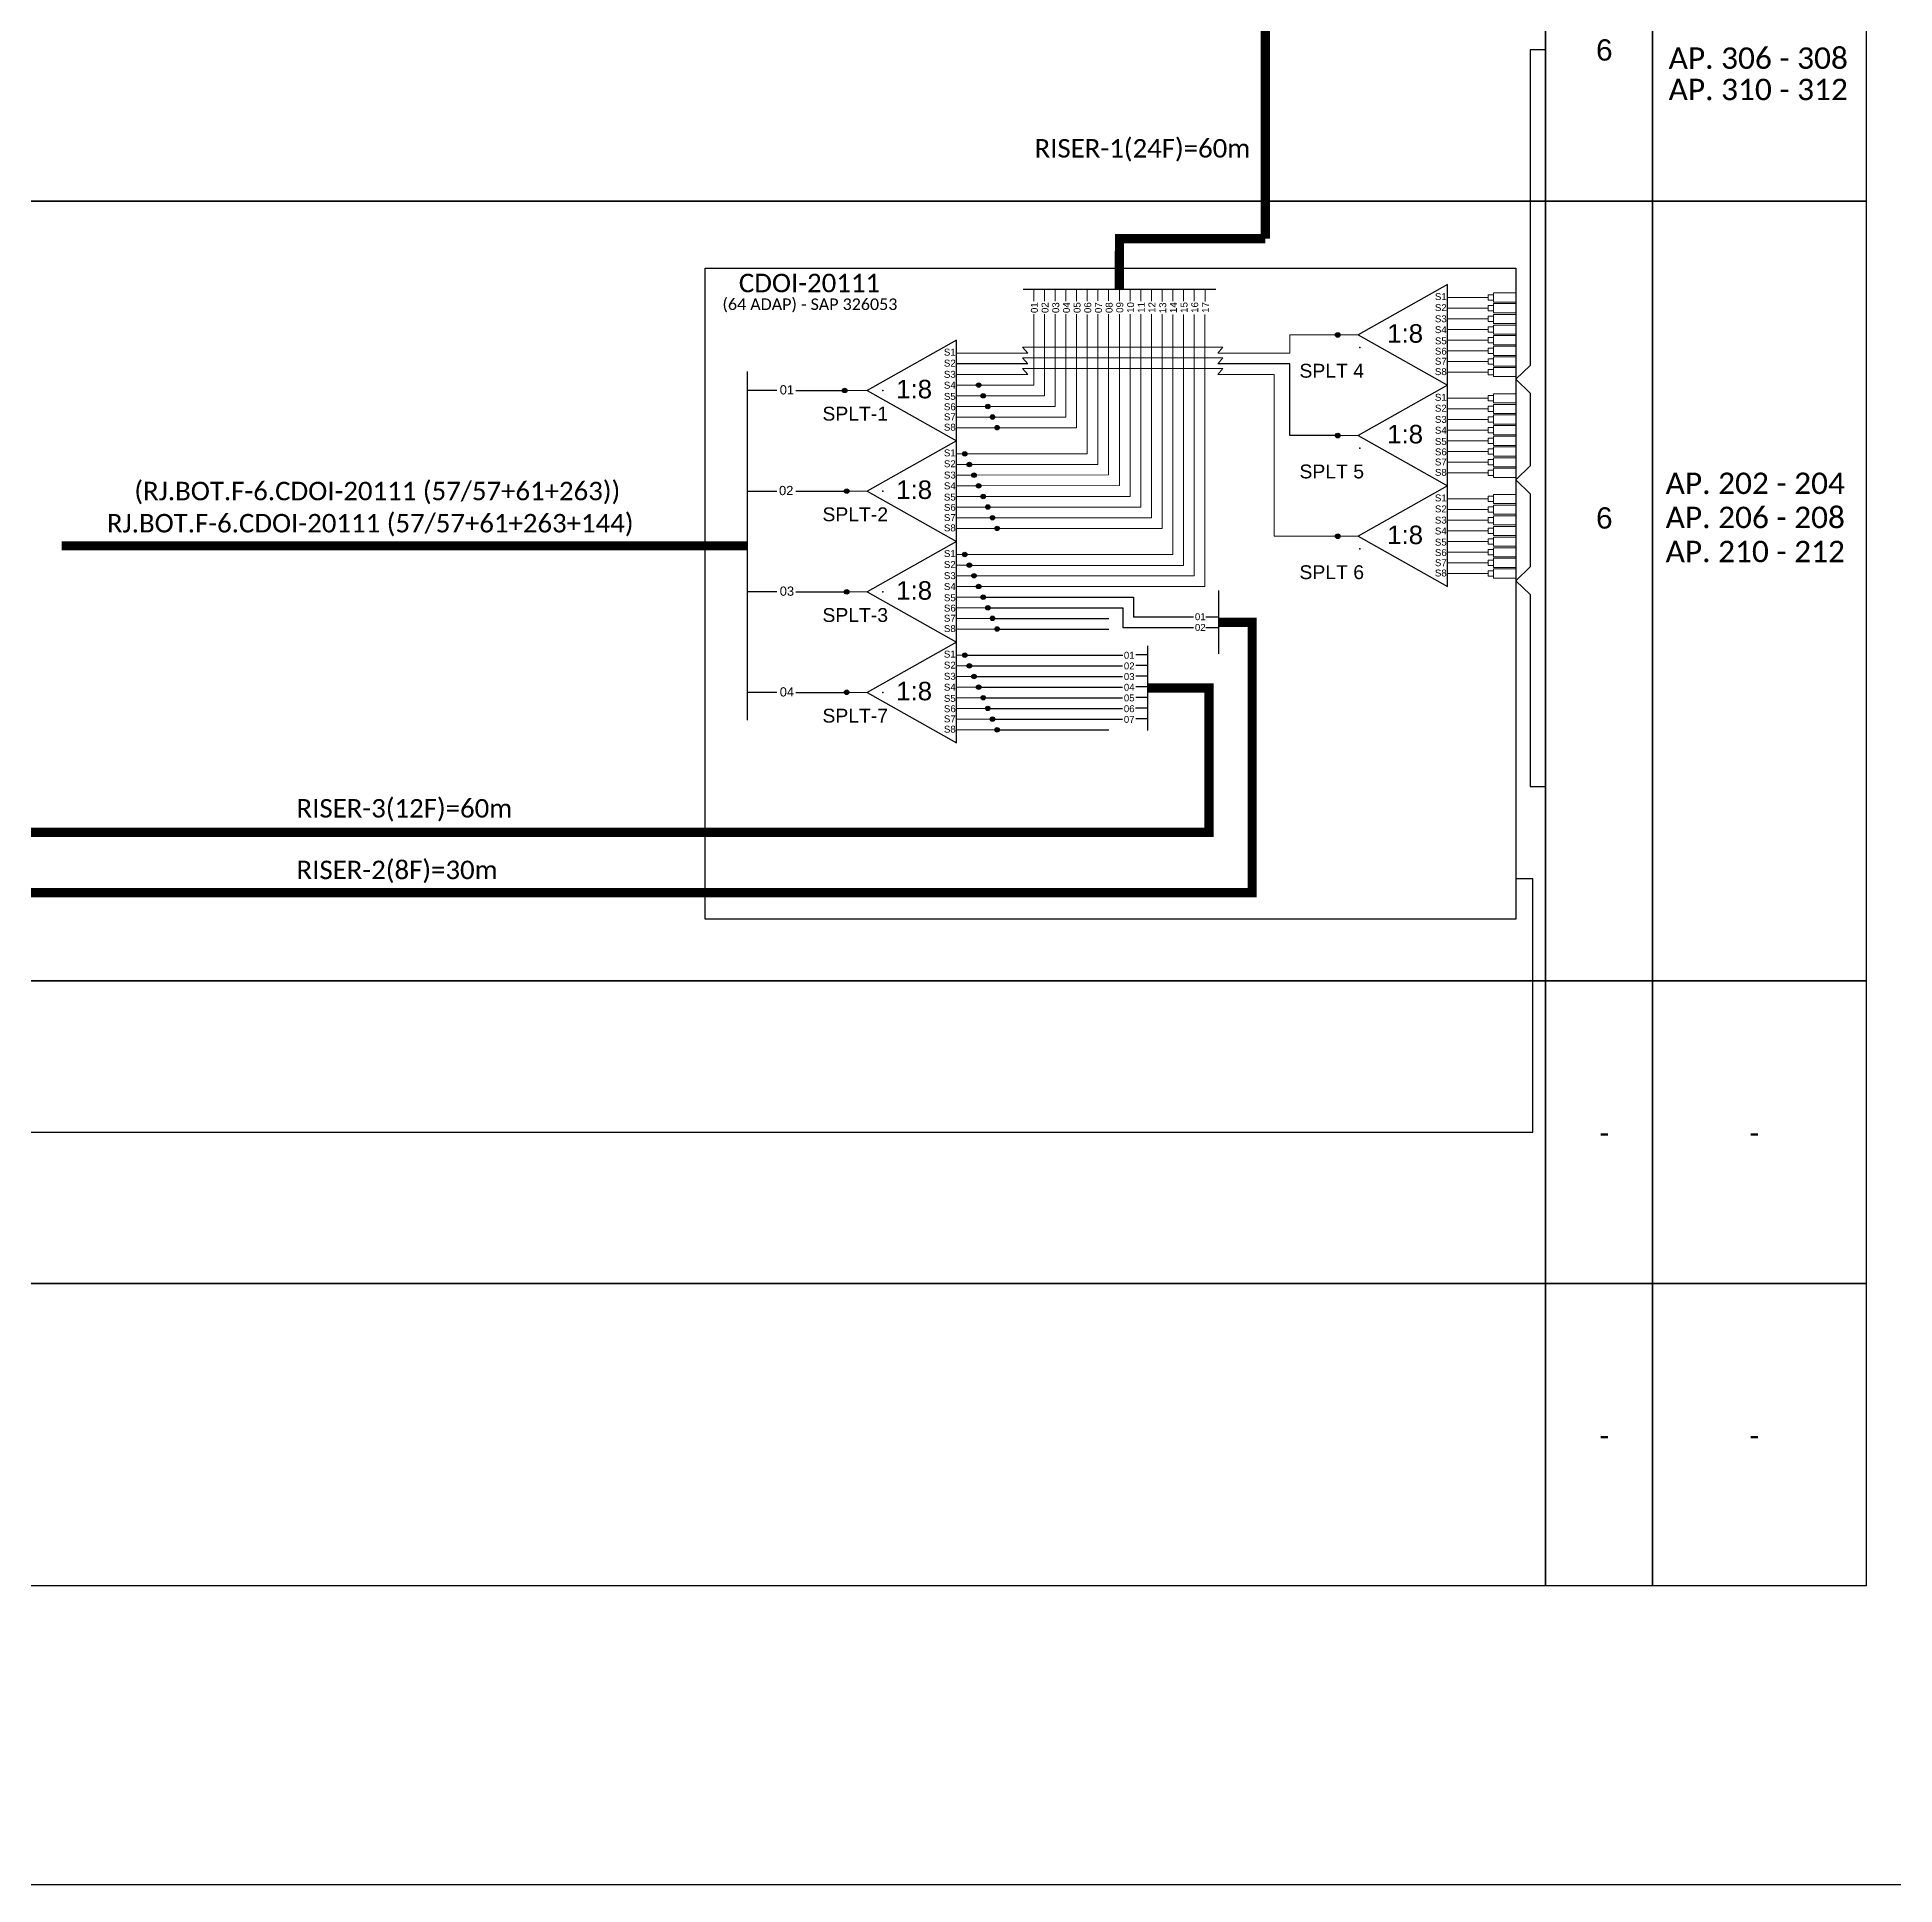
# Model space of a CAD drawing. Header units: inches. Extents: x -276 to 2427, y -126 to 468.
# Drawn here: x 1238 to 1418.9, y -126 to 54 of the extents above; entities that cross this region are included whole.
import ezdxf
from ezdxf.enums import TextEntityAlignment as Align

# ---------------------------------------------------------------- set-up
doc = ezdxf.new("R2010")
doc.units = ezdxf.units.IN
doc.header["$MEASUREMENT"] = 0
doc.styles.add('ARIAL', font='arial.ttf')
doc.styles.add('WMF-Calibri0', font='calibri.ttf')
doc.linetypes.add('RESERVA', pattern='A,0.5,-0.15,["RESERVA",Standard,S=0.18,R=0,X=0,Y=-0.1],-1.3', length=1.95)

msp = doc.modelspace()

# ---------------------------------------------------------------- hatches: boundary and pattern name
h = msp.add_hatch(color=0)
h.dxf.hatch_style = 1
edge = h.paths.add_edge_path()
edge.add_arc((1364.66, 24.99), 0.231, 0, 360)
h = msp.add_hatch(color=0)
h.dxf.hatch_style = 1
edge = h.paths.add_edge_path()
edge.add_arc((1329.68, 20.1), 0.218, 0, 360)
h = msp.add_hatch(color=0)
h.dxf.hatch_style = 1
edge = h.paths.add_edge_path()
edge.add_arc((1316.63, 19.58), 0.218, 0, 360)
h = msp.add_hatch(color=0)
h.dxf.hatch_style = 1
edge = h.paths.add_edge_path()
edge.add_arc((1330.13, 19.06), 0.218, 0, 360)
h = msp.add_hatch(color=0)
h.dxf.hatch_style = 1
edge = h.paths.add_edge_path()
edge.add_arc((1330.58, 18.02), 0.218, 0, 360)
h = msp.add_hatch(color=0)
h.dxf.hatch_style = 1
edge = h.paths.add_edge_path()
edge.add_arc((1331.03, 16.99), 0.218, 0, 360)
h = msp.add_hatch(color=0)
h.dxf.hatch_style = 1
edge = h.paths.add_edge_path()
edge.add_arc((1331.48, 15.95), 0.218, 0, 360)
h = msp.add_hatch(color=0)
h.dxf.hatch_style = 1
edge = h.paths.add_edge_path()
edge.add_arc((1364.66, 15.18), 0.231, 0, 360)
h = msp.add_hatch(color=0)
h.dxf.hatch_style = 1
edge = h.paths.add_edge_path()
edge.add_arc((1328.33, 13.41), 0.218, 0, 360)
h = msp.add_hatch(color=0)
h.dxf.hatch_style = 1
edge = h.paths.add_edge_path()
edge.add_arc((1328.78, 12.37), 0.218, 0, 360)
h = msp.add_hatch(color=0)
h.dxf.hatch_style = 1
edge = h.paths.add_edge_path()
edge.add_arc((1329.23, 11.33), 0.218, 0, 360)
h = msp.add_hatch(color=0)
h.dxf.hatch_style = 1
edge = h.paths.add_edge_path()
edge.add_arc((1316.83, 9.77), 0.218, 0, 360)
h = msp.add_hatch(color=0)
h.dxf.hatch_style = 1
edge = h.paths.add_edge_path()
edge.add_arc((1329.68, 10.29), 0.218, 0, 360)
h = msp.add_hatch(color=0)
h.dxf.hatch_style = 1
edge = h.paths.add_edge_path()
edge.add_arc((1330.13, 9.25), 0.218, 0, 360)
h = msp.add_hatch(color=0)
h.dxf.hatch_style = 1
edge = h.paths.add_edge_path()
edge.add_arc((1330.58, 8.22), 0.218, 0, 360)
h = msp.add_hatch(color=0)
h.dxf.hatch_style = 1
edge = h.paths.add_edge_path()
edge.add_arc((1331.03, 7.18), 0.218, 0, 360)
h = msp.add_hatch(color=0)
h.dxf.hatch_style = 1
edge = h.paths.add_edge_path()
edge.add_arc((1331.48, 6.14), 0.218, 0, 360)
h = msp.add_hatch(color=0)
h.dxf.hatch_style = 1
edge = h.paths.add_edge_path()
edge.add_arc((1364.66, 5.38), 0.231, 0, 360)
h = msp.add_hatch(color=0)
h.dxf.hatch_style = 1
edge = h.paths.add_edge_path()
edge.add_arc((1328.33, 3.6), 0.218, 0, 360)
h = msp.add_hatch(color=0)
h.dxf.hatch_style = 1
edge = h.paths.add_edge_path()
edge.add_arc((1328.78, 2.56), 0.218, 0, 360)
h = msp.add_hatch(color=0)
h.dxf.hatch_style = 1
edge = h.paths.add_edge_path()
edge.add_arc((1316.83, -0.03), 0.218, 0, 360)
h = msp.add_hatch(color=0)
h.dxf.hatch_style = 1
edge = h.paths.add_edge_path()
edge.add_arc((1329.23, 1.53), 0.218, 0, 360)
h = msp.add_hatch(color=0)
h.dxf.hatch_style = 1
edge = h.paths.add_edge_path()
edge.add_arc((1329.68, 0.49), 0.218, 0, 360)
h = msp.add_hatch(color=3)
h.dxf.hatch_style = 1
edge = h.paths.add_edge_path()
edge.add_arc((1330.13, -0.55), 0.218, 0, 360)
h = msp.add_hatch(color=3)
h.dxf.hatch_style = 1
edge = h.paths.add_edge_path()
edge.add_arc((1330.58, -1.59), 0.218, 0, 360)
h = msp.add_hatch(color=0)
h.dxf.hatch_style = 1
edge = h.paths.add_edge_path()
edge.add_arc((1331.03, -2.62), 0.218, 0, 360)
h = msp.add_hatch(color=0)
h.dxf.hatch_style = 1
edge = h.paths.add_edge_path()
edge.add_arc((1331.48, -3.66), 0.218, 0, 360)
h = msp.add_hatch(color=3)
h.dxf.hatch_style = 1
edge = h.paths.add_edge_path()
edge.add_arc((1328.33, -6.2), 0.218, 0, 360)
h = msp.add_hatch(color=3)
h.dxf.hatch_style = 1
edge = h.paths.add_edge_path()
edge.add_arc((1328.78, -7.24), 0.218, 0, 360)
h = msp.add_hatch(color=3)
h.dxf.hatch_style = 1
edge = h.paths.add_edge_path()
edge.add_arc((1329.23, -8.28), 0.218, 0, 360)
h = msp.add_hatch(color=3)
h.dxf.hatch_style = 1
edge = h.paths.add_edge_path()
edge.add_arc((1316.83, -9.83), 0.218, 0, 360)
h = msp.add_hatch(color=3)
h.dxf.hatch_style = 1
edge = h.paths.add_edge_path()
edge.add_arc((1329.68, -9.32), 0.218, 0, 360)
h = msp.add_hatch(color=3)
h.dxf.hatch_style = 1
edge = h.paths.add_edge_path()
edge.add_arc((1330.13, -10.35), 0.218, 0, 360)
h = msp.add_hatch(color=3)
h.dxf.hatch_style = 1
edge = h.paths.add_edge_path()
edge.add_arc((1330.58, -11.39), 0.218, 0, 360)
h = msp.add_hatch(color=3)
h.dxf.hatch_style = 1
edge = h.paths.add_edge_path()
edge.add_arc((1331.03, -12.43), 0.218, 0, 360)
h = msp.add_hatch(color=3)
h.dxf.hatch_style = 1
edge = h.paths.add_edge_path()
edge.add_arc((1331.48, -13.47), 0.218, 0, 360)

# ---------------------------------------------------------------- linework, layer by layer
at = {"color": 7}
msp.add_lwpolyline([(675.4, 468.03), (1516.4, 468.03), (1516.4, -125.97), (675.4, -125.97)], close=True, dxfattribs=at)
at = {"color": 0, "const_width": 0.9}
for points in [[(1357.61, 34.35), (1357.61, 351.24), (1346.34, 351.24)], [(1343.39, 29.43), (1343.4, 34.35), (1357.61, 34.35)]]:
    msp.add_lwpolyline(points, dxfattribs=at)
for points in [[(1131.21, 67.48), (1384.89, 67.48), (1384.89, 38.01), (1131.21, 38.01)], [(1384.89, 67.48), (1395.3, 67.48), (1395.3, 38.01), (1384.89, 38.01)], [(1395.3, 67.48), (1416.13, 67.48), (1416.13, 38.01), (1395.3, 38.01)], [(1131.21, 38.01), (1384.89, 38.01), (1384.89, -37.92), (1131.21, -37.92)], [(1384.89, 38.01), (1395.3, 38.01), (1395.3, -37.92), (1384.89, -37.92)], [(1395.3, 38.01), (1416.13, 38.01), (1416.13, -37.92), (1395.3, -37.92)], [(1131.21, -37.92), (1384.89, -37.92), (1384.89, -67.39), (1131.21, -67.39)], [(1384.89, -37.92), (1395.3, -37.92), (1395.3, -67.39), (1384.89, -67.39)], [(1395.3, -37.92), (1416.13, -37.92), (1416.13, -67.39), (1395.3, -67.39)], [(1131.21, -67.39), (1384.89, -67.39), (1384.89, -96.86), (1131.21, -96.86)], [(1384.89, -67.39), (1395.3, -67.39), (1395.3, -96.86), (1384.89, -96.86)], [(1395.3, -67.39), (1416.13, -67.39), (1416.13, -96.86), (1395.3, -96.86)]]:
    msp.add_lwpolyline(points, close=True)
at = {"color": 3}
for points in [[(1384.89, 52.74), (1383.4, 52.74), (1383.39, 22.02), (1381.99, 20.67), (1383.39, 19.31), (1383.4, 12.22), (1381.99, 10.86), (1383.4, 9.5), (1383.4, 2.41), (1381.99, 1.05), (1383.4, -0.3), (1383.4, -5.23), (1383.4, -5.23), (1383.4, -5.23), (1383.4, -18.98), (1384.89, -18.98)], [(1307.18, 19.59), (1310.03, 19.59)], [(1311.89, 19.58), (1316.63, 19.58)], [(1165.09, -52.65), (1383.65, -52.65), (1383.65, -28), (1381.99, -28)]]:
    msp.add_lwpolyline(points, dxfattribs=at)
at = {"color": 5}
msp.add_lwpolyline([(1303.04, 31.49), (1381.99, 31.49), (1381.99, -31.91), (1303.04, -31.91)], close=True, dxfattribs=at)
at = {"color": 0}
for points in [[(1334.02, 29.43), (1352.78, 29.43)], [(1375.36, 29.89), (1366.66, 24.99), (1375.36, 20.09), (1375.36, 29.89)], [(1327.54, 24.48), (1318.84, 19.58), (1327.54, 14.68), (1327.54, 24.48)], [(1334.46, 22.17), (1327.54, 22.17)], [(1364.66, 15.18), (1359.99, 15.18), (1359.99, 22.17), (1352.98, 22.17)], [(1375.36, 20.09), (1366.66, 15.18), (1375.36, 10.28), (1375.36, 20.09)], [(1327.54, 14.68), (1318.84, 9.77), (1327.54, 4.87), (1327.54, 14.68)], [(1375.36, 10.28), (1366.66, 5.38), (1375.36, 0.47), (1375.36, 10.28)], [(1307.18, -0.02), (1310.03, -0.02)], [(1311.89, -0.03), (1316.63, -0.03)]]:
    msp.add_lwpolyline(points, dxfattribs=at)
at = {"color": 0, "lineweight": 0}
for points in [[(1335.06, 29.43), (1335.06, 28.28)], [(1336.1, 29.43), (1336.1, 28.28)], [(1337.14, 29.43), (1337.14, 28.27)], [(1338.18, 29.43), (1338.18, 28.28)], [(1339.22, 29.43), (1339.22, 28.28)], [(1340.26, 29.45), (1340.26, 28.26)], [(1341.3, 29.45), (1341.3, 28.3)], [(1342.34, 29.45), (1342.34, 28.29)], [(1343.39, 29.43), (1343.39, 28.28)], [(1344.43, 29.43), (1344.43, 28.27)], [(1345.47, 29.43), (1345.47, 28.28)], [(1346.51, 29.43), (1346.51, 28.28)], [(1347.56, 29.43), (1347.56, 28.25)], [(1348.6, 29.43), (1348.6, 28.28)], [(1348.6, 29.43), (1348.6, 28.27)], [(1349.64, 29.43), (1349.64, 28.28)], [(1350.68, 29.43), (1350.68, 28.28)], [(1351.73, 29.43), (1351.73, 28.25)], [(1379.82, 29.07), (1379.82, 28.18)], [(1379.82, 29.07), (1381.99, 29.07)], [(1379.3, 28.62), (1375.36, 28.62)], [(1375.36, 27.59), (1379.3, 27.59)], [(1379.82, 28.18), (1381.99, 28.18)], [(1379.82, 28.03), (1379.82, 27.14)], [(1379.82, 28.03), (1381.99, 28.03)], [(1379.82, 27.14), (1381.99, 27.14)], [(1328.54, 3.6), (1348.6, 3.6), (1348.6, 26.99)], [(1328.99, 12.37), (1341.3, 12.38), (1341.3, 27.01)], [(1328.99, 2.54), (1349.64, 2.54), (1349.64, 26.99)], [(1329.44, 11.33), (1342.34, 11.35), (1342.34, 27.01)], [(1329.44, 1.51), (1350.68, 1.51), (1350.68, 26.99)], [(1329.89, 10.29), (1343.39, 10.31), (1343.39, 27.01)], [(1329.89, 20.1), (1335.06, 20.1), (1335.06, 27)], [(1329.89, 0.47), (1351.72, 0.47), (1351.72, 26.99)], [(1330.34, 19.06), (1336.1, 19.06), (1336.1, 27)], [(1330.34, 9.25), (1344.43, 9.25), (1344.43, 27)], [(1330.79, 18.02), (1337.14, 18.02), (1337.14, 27)], [(1330.79, 8.22), (1345.47, 8.22), (1345.47, 27)], [(1331.24, 16.99), (1338.18, 16.99), (1338.18, 27)], [(1331.24, 7.18), (1346.51, 7.18), (1346.51, 27)], [(1331.69, 15.95), (1339.22, 15.95), (1339.22, 27)], [(1331.69, 6.14), (1347.55, 6.14), (1347.55, 27)], [(1340.26, 26.98), (1340.26, 13.42)], [(1375.36, 26.55), (1379.3, 26.55)], [(1375.36, 25.51), (1379.3, 25.51)], [(1379.82, 26.99), (1379.82, 26.1)], [(1379.82, 26.99), (1381.99, 26.99)], [(1379.82, 26.1), (1381.99, 26.1)], [(1379.82, 25.95), (1379.82, 25.07)], [(1379.82, 25.95), (1381.99, 25.95)], [(1334.46, 23.21), (1333.96, 23.78), (1334.83, 23.78)], [(1352.98, 23.21), (1353.48, 23.78), (1334.83, 23.78)], [(1364.66, 24.99), (1359.99, 24.99), (1359.99, 23.21), (1352.98, 23.21)], [(1366.66, 24.99), (1364.66, 24.99)], [(1375.36, 24.47), (1379.3, 24.47)], [(1379.82, 25.07), (1381.99, 25.07)], [(1379.82, 24.92), (1379.82, 24.03)], [(1379.82, 24.92), (1381.99, 24.92)], [(1379.82, 24.03), (1381.99, 24.03)], [(1379.82, 23.88), (1379.82, 22.99)], [(1379.82, 23.88), (1381.99, 23.88)], [(1334.46, 23.21), (1327.54, 23.21)], [(1334.46, 22.17), (1333.96, 22.74), (1334.83, 22.74)], [(1352.98, 22.17), (1353.48, 22.74), (1334.83, 22.74)], [(1375.36, 23.44), (1379.3, 23.44)], [(1375.36, 22.4), (1379.3, 22.4)], [(1379.82, 22.99), (1381.99, 22.99)], [(1379.82, 22.84), (1379.82, 21.95)], [(1379.82, 22.84), (1381.99, 22.84)], [(1379.82, 21.95), (1381.99, 21.95)], [(1379.82, 21.8), (1379.82, 20.92)], [(1379.82, 21.8), (1381.99, 21.8)], [(1334.46, 21.14), (1327.54, 21.14)], [(1327.54, 20.1), (1329.68, 20.1)], [(1334.46, 21.14), (1333.96, 21.7), (1334.83, 21.7)], [(1352.98, 21.14), (1353.48, 21.7), (1334.83, 21.7)], [(1364.66, 5.38), (1358.46, 5.38), (1358.46, 21.14), (1352.98, 21.14)], [(1375.36, 21.36), (1379.3, 21.36)], [(1379.82, 20.92), (1381.99, 20.92)], [(1318.84, 19.58), (1316.83, 19.58)], [(1327.54, 19.06), (1330.13, 19.06)], [(1379.3, 18.82), (1375.36, 18.82)], [(1379.82, 19.26), (1379.82, 18.37)], [(1379.82, 19.26), (1381.99, 19.26)], [(1379.82, 18.37), (1381.99, 18.37)], [(1379.82, 18.22), (1379.82, 17.33)], [(1379.82, 18.22), (1381.99, 18.22)], [(1327.54, 18.02), (1330.58, 18.02)], [(1327.54, 16.99), (1331.03, 16.99)], [(1375.36, 17.78), (1379.3, 17.78)], [(1375.36, 16.74), (1379.3, 16.74)], [(1379.82, 17.33), (1381.99, 17.33)], [(1379.82, 17.19), (1379.82, 16.3)], [(1379.82, 17.19), (1381.99, 17.19)], [(1379.82, 16.3), (1381.99, 16.3)], [(1327.54, 15.95), (1331.48, 15.95)], [(1366.66, 15.18), (1364.66, 15.18)], [(1375.36, 15.7), (1379.3, 15.7)], [(1375.36, 14.67), (1379.3, 14.67)], [(1379.82, 16.15), (1379.82, 15.26)], [(1379.82, 16.15), (1381.99, 16.15)], [(1379.82, 15.26), (1381.99, 15.26)], [(1379.82, 15.11), (1379.82, 14.22)], [(1379.82, 15.11), (1381.99, 15.11)], [(1328.33, 13.41), (1327.54, 13.41)], [(1328.54, 13.41), (1340.26, 13.42)], [(1375.36, 13.63), (1379.3, 13.63)], [(1379.82, 14.22), (1381.99, 14.22)], [(1379.82, 14.07), (1379.82, 13.18)], [(1379.82, 14.07), (1381.99, 14.07)], [(1379.82, 13.18), (1381.99, 13.18)], [(1379.82, 13.03), (1379.82, 12.15)], [(1379.82, 13.03), (1381.99, 13.03)], [(1327.54, 12.37), (1328.78, 12.37)], [(1327.54, 11.33), (1329.23, 11.33)], [(1375.36, 12.59), (1379.3, 12.59)], [(1375.36, 11.55), (1379.3, 11.55)], [(1379.82, 12.15), (1381.99, 12.15)], [(1379.82, 12), (1379.82, 11.11)], [(1379.82, 12), (1381.99, 12)], [(1379.82, 11.11), (1381.99, 11.11)], [(1318.84, 9.77), (1316.83, 9.77)], [(1327.54, 10.29), (1329.68, 10.29)], [(1327.54, 9.25), (1330.13, 9.25)], [(1379.82, 9.45), (1379.82, 8.57)], [(1379.82, 9.45), (1381.99, 9.45)], [(1327.54, 8.22), (1330.58, 8.22)], [(1379.3, 9.01), (1375.36, 9.01)], [(1375.36, 7.97), (1379.3, 7.97)], [(1379.82, 8.57), (1381.99, 8.57)], [(1379.82, 8.42), (1379.82, 7.53)], [(1379.82, 8.42), (1381.99, 8.42)], [(1379.82, 7.53), (1381.99, 7.53)], [(1379.82, 7.38), (1379.82, 6.49)], [(1379.82, 7.38), (1381.99, 7.38)], [(1327.54, 7.18), (1331.03, 7.18)], [(1327.54, 6.14), (1331.48, 6.14)], [(1375.36, 6.93), (1379.3, 6.93)], [(1375.36, 5.9), (1379.3, 5.9)], [(1379.82, 6.49), (1381.99, 6.49)], [(1379.82, 6.34), (1379.82, 5.45)], [(1379.82, 6.34), (1381.99, 6.34)], [(1379.82, 5.45), (1381.99, 5.45)], [(1366.66, 5.38), (1364.66, 5.38)], [(1375.36, 4.86), (1379.3, 4.86)], [(1375.36, 3.82), (1379.3, 3.82)], [(1379.82, 5.3), (1379.82, 4.41)], [(1379.82, 5.3), (1381.99, 5.3)], [(1379.82, 4.41), (1381.99, 4.41)], [(1379.82, 4.26), (1379.82, 3.38)], [(1379.82, 4.26), (1381.99, 4.26)], [(1328.33, 3.6), (1327.54, 3.6)], [(1327.54, 2.56), (1328.78, 2.56)], [(1375.36, 2.78), (1379.3, 2.78)], [(1379.82, 3.38), (1381.99, 3.38)], [(1379.82, 3.23), (1379.82, 2.34)], [(1379.82, 3.23), (1381.99, 3.23)], [(1379.82, 2.34), (1381.99, 2.34)], [(1379.82, 2.19), (1379.82, 1.3)], [(1379.82, 2.19), (1381.99, 2.19)], [(1327.54, 1.53), (1329.23, 1.53)], [(1327.54, 0.49), (1329.68, 0.49)], [(1375.36, 1.75), (1379.3, 1.75)], [(1379.82, 1.3), (1381.99, 1.3)], [(1327.54, -0.55), (1330.13, -0.55)], [(1327.54, -1.59), (1330.58, -1.59)], [(1327.54, -2.62), (1331.03, -2.62)], [(1327.54, -3.66), (1331.48, -3.66)], [(1328.33, -6.2), (1327.54, -6.2)], [(1327.54, -7.24), (1328.78, -7.24)], [(1327.54, -8.28), (1329.23, -8.28)], [(1327.54, -9.32), (1329.68, -9.32)], [(1327.54, -10.35), (1330.13, -10.35)], [(1327.54, -11.39), (1330.58, -11.39)], [(1327.54, -12.43), (1331.03, -12.43)], [(1327.54, -13.47), (1331.48, -13.47)]]:
    msp.add_lwpolyline(points, dxfattribs=at)
at = {"color": 4, "const_width": 0.9}
msp.add_lwpolyline([(1346.14, -9.41), (1352.11, -9.41), (1352.11, -23.47), (1218.92, -23.47), (1218.92, 26.94), (1192.99, 26.94)], dxfattribs=at)
at = {"color": 0, "lineweight": 0}
for points in [[(1379.3, 28.88), (1379.82, 28.88), (1379.82, 28.37), (1379.3, 28.37)], [(1379.3, 27.84), (1379.82, 27.84), (1379.82, 27.33), (1379.3, 27.33)], [(1379.3, 26.81), (1379.82, 26.81), (1379.82, 26.29), (1379.3, 26.29)], [(1379.3, 25.77), (1379.82, 25.77), (1379.82, 25.25), (1379.3, 25.25)], [(1379.3, 24.73), (1379.82, 24.73), (1379.82, 24.22), (1379.3, 24.22)], [(1379.3, 23.69), (1379.82, 23.69), (1379.82, 23.18), (1379.3, 23.18)], [(1379.3, 22.66), (1379.82, 22.66), (1379.82, 22.14), (1379.3, 22.14)], [(1379.3, 21.62), (1379.82, 21.62), (1379.82, 21.1), (1379.3, 21.1)], [(1379.3, 19.07), (1379.82, 19.07), (1379.82, 18.56), (1379.3, 18.56)], [(1379.3, 18.04), (1379.82, 18.04), (1379.82, 17.52), (1379.3, 17.52)], [(1379.3, 17), (1379.82, 17), (1379.82, 16.48), (1379.3, 16.48)], [(1379.3, 15.96), (1379.82, 15.96), (1379.82, 15.45), (1379.3, 15.45)], [(1379.3, 14.92), (1379.82, 14.92), (1379.82, 14.41), (1379.3, 14.41)], [(1379.3, 13.89), (1379.82, 13.89), (1379.82, 13.37), (1379.3, 13.37)], [(1379.3, 12.85), (1379.82, 12.85), (1379.82, 12.33), (1379.3, 12.33)], [(1379.3, 11.81), (1379.82, 11.81), (1379.82, 11.29), (1379.3, 11.29)], [(1379.3, 9.27), (1379.82, 9.27), (1379.82, 8.75), (1379.3, 8.75)], [(1379.3, 8.23), (1379.82, 8.23), (1379.82, 7.71), (1379.3, 7.71)], [(1379.3, 7.19), (1379.82, 7.19), (1379.82, 6.68), (1379.3, 6.68)], [(1379.3, 6.15), (1379.82, 6.15), (1379.82, 5.64), (1379.3, 5.64)], [(1379.3, 5.12), (1379.82, 5.12), (1379.82, 4.6), (1379.3, 4.6)], [(1379.3, 4.08), (1379.82, 4.08), (1379.82, 3.56), (1379.3, 3.56)], [(1379.3, 3.04), (1379.82, 3.04), (1379.82, 2.53), (1379.3, 2.53)], [(1379.3, 2), (1379.82, 2), (1379.82, 1.49), (1379.3, 1.49)]]:
    msp.add_lwpolyline(points, close=True, dxfattribs=at)
at = {"color": 5}
for points in [[(1307.18, -12.53), (1307.18, 21.41)], [(1327.54, 4.87), (1318.84, -0.03), (1327.54, -4.93), (1327.54, 4.87)], [(1307.18, -9.82), (1310.03, -9.82)], [(1311.89, -9.83), (1316.63, -9.83)]]:
    msp.add_lwpolyline(points, dxfattribs=at)
at = {"color": 6, "const_width": 0.9}
msp.add_lwpolyline([(1197.06, 9.52), (1197.06, -29.33), (1356.32, -29.33), (1356.32, -3), (1353.05, -3)], dxfattribs=at)
at = {"color": 2}
for points in [[(1307.18, 9.78), (1310.03, 9.78)], [(1311.89, 9.77), (1316.83, 9.77)]]:
    msp.add_lwpolyline(points, dxfattribs=at)
at = {"color": 5, "const_width": 0.9}
msp.add_lwpolyline([(1240.36, 4.44), (1307.18, 4.44)], dxfattribs=at)
at = {"color": 6}
for points in [[(1353.05, 0.08), (1353.05, -6.09)], [(1330.13, -0.55), (1344.78, -0.55)], [(1330.58, -1.59), (1343.73, -1.59)], [(1343.73, -1.59), (1343.73, -3.53)], [(1344.78, -0.55), (1344.78, -2.49)], [(1350.62, -3.53), (1343.73, -3.53)], [(1350.62, -2.49), (1344.78, -2.49)], [(1353.05, -2.49), (1351.8, -2.49)], [(1353.05, -3.53), (1351.8, -3.53)]]:
    msp.add_lwpolyline(points, dxfattribs=at)
at = {"color": 5, "lineweight": 0}
msp.add_lwpolyline([(1318.84, -0.03), (1316.83, -0.03)], dxfattribs=at)
at = {"color": 8, "linetype": 'RESERVA', "ltscale": 4}
for points in [[(1331.03, -2.62), (1342.35, -2.62)], [(1331.48, -3.66), (1342.35, -3.66)], [(1331.48, -13.47), (1342.35, -13.47)]]:
    msp.add_lwpolyline(points, dxfattribs=at)
at = {"color": 1}
msp.add_lwpolyline([(1327.54, -4.93), (1318.84, -9.83), (1327.54, -14.74), (1327.54, -4.93)], dxfattribs=at)
at = {"color": 4}
for points in [[(1346.14, -5.29), (1346.14, -13.54)], [(1328.33, -6.2), (1343.72, -6.2)], [(1346.14, -6.16), (1344.99, -6.16)], [(1346.14, -7.2), (1344.99, -7.2)], [(1328.78, -7.24), (1343.69, -7.24)], [(1329.23, -8.28), (1343.69, -8.28)], [(1346.14, -8.24), (1344.98, -8.24)], [(1329.68, -9.32), (1343.69, -9.32)], [(1330.13, -10.35), (1343.69, -10.35)], [(1346.14, -9.28), (1344.99, -9.28)], [(1346.14, -10.33), (1344.99, -10.33)], [(1330.58, -11.39), (1343.69, -11.39)], [(1331.03, -12.43), (1343.69, -12.43)], [(1346.16, -11.37), (1344.97, -11.37)], [(1346.16, -12.41), (1345, -12.41)]]:
    msp.add_lwpolyline(points, dxfattribs=at)
at = {"color": 1, "lineweight": 0}
msp.add_lwpolyline([(1318.84, -9.83), (1316.83, -9.83)], dxfattribs=at)
at = {"color": 0}
for centre, radius in [((1364.66, 24.99), 0.231), ((1329.68, 20.1), 0.218), ((1316.63, 19.58), 0.218), ((1330.13, 19.06), 0.218), ((1330.58, 18.02), 0.218), ((1331.03, 16.99), 0.218), ((1331.48, 15.95), 0.218), ((1364.66, 15.18), 0.231), ((1328.33, 13.41), 0.218), ((1328.78, 12.37), 0.218), ((1329.23, 11.33), 0.218), ((1316.83, 9.77), 0.218), ((1329.68, 10.29), 0.218), ((1330.13, 9.25), 0.218), ((1330.58, 8.22), 0.218), ((1331.03, 7.18), 0.218), ((1331.48, 6.14), 0.218), ((1364.66, 5.38), 0.231), ((1328.33, 3.6), 0.218), ((1328.78, 2.56), 0.218), ((1316.83, -0.03), 0.218), ((1329.23, 1.53), 0.218), ((1329.68, 0.49), 0.218), ((1331.03, -2.62), 0.218), ((1331.48, -3.66), 0.218)]:
    msp.add_circle(centre, radius, dxfattribs=at)
at = {"color": 3}
for centre in [(1330.13, -0.55), (1330.58, -1.59), (1328.33, -6.2), (1328.78, -7.24), (1329.23, -8.28), (1316.83, -9.83), (1329.68, -9.32), (1330.13, -10.35), (1330.58, -11.39), (1331.03, -12.43), (1331.48, -13.47)]:
    msp.add_circle(centre, 0.218, dxfattribs=at)
at = {"color": 0}
for p in [(1366.81, 23.75), (1320.35, 19.58), (1366.81, 13.94), (1320.35, 9.77), (1366.81, 4.14)]:
    msp.add_point(p, dxfattribs=at)
at = {"color": 5}
for p in [(1320.35, -0.03), (1320.35, -9.84)]:
    msp.add_point(p, dxfattribs=at)

# ---------------------------------------------------------------- texts
at = {"style": 'WMF-Calibri0'}
for s, p in [('AP. 306 - 308', (1396.88, 50.9)), ('AP. 310 - 312', (1396.88, 47.85)), ('AP. 202 - 204', (1396.59, 9.49)), ('AP. 206 - 208', (1396.59, 6.17)), ('AP. 210 - 212', (1396.59, 2.85))]:
    msp.add_text(s, height=2.0853, dxfattribs=at).set_placement(p)
at = {"color": 0}
for s, height, style, p in [('RISER-1(24F)=60m', 1.8, 'WMF-Calibri0', (1335.13, 42.26)), ('S1', 0.675, 'ARIAL', (1374.12, 28.38)), ('S2', 0.675, 'ARIAL', (1374.12, 27.31)), ('1:8', 1.8, 'ARIAL', (1369.47, 24.23)), ('S3', 0.675, 'ARIAL', (1374.12, 26.22)), ('S4', 0.675, 'ARIAL', (1374.12, 25.16)), ('S1', 0.675, 'ARIAL', (1326.3, 22.97)), ('S5', 0.675, 'ARIAL', (1374.12, 24.07)), ('S6', 0.675, 'ARIAL', (1374.12, 23.06)), ('S2', 0.675, 'ARIAL', (1326.3, 21.9)), ('SPLT 4', 1.35, 'ARIAL', (1360.93, 20.82)), ('S7', 0.675, 'ARIAL', (1374.12, 22.08)), ('S8', 0.675, 'ARIAL', (1374.12, 21.07)), ('1:8', 1.8, 'ARIAL', (1321.65, 18.81)), ('S3', 0.675, 'ARIAL', (1326.3, 20.81)), ('S4', 0.675, 'ARIAL', (1326.3, 19.75)), ('S5', 0.675, 'ARIAL', (1326.3, 18.66)), ('S6', 0.675, 'ARIAL', (1326.3, 17.65)), ('S1', 0.675, 'ARIAL', (1374.12, 18.57)), ('S2', 0.675, 'ARIAL', (1374.12, 17.51)), ('SPLT-1', 1.35, 'ARIAL', (1314.47, 16.64)), ('S7', 0.675, 'ARIAL', (1326.3, 16.67)), ('S8', 0.675, 'ARIAL', (1326.3, 15.66)), ('S3', 0.675, 'ARIAL', (1374.12, 16.42)), ('1:8', 1.8, 'ARIAL', (1369.47, 14.42)), ('S4', 0.675, 'ARIAL', (1374.12, 15.36)), ('S5', 0.675, 'ARIAL', (1374.12, 14.27)), ('S1', 0.675, 'ARIAL', (1326.3, 13.16)), ('S2', 0.675, 'ARIAL', (1326.3, 12.1)), ('S6', 0.675, 'ARIAL', (1374.12, 13.26)), ('S7', 0.675, 'ARIAL', (1374.12, 12.27)), ('S3', 0.675, 'ARIAL', (1326.3, 11)), ('SPLT 5', 1.35, 'ARIAL', (1360.93, 11.01)), ('S8', 0.675, 'ARIAL', (1374.12, 11.26)), ('1:8', 1.8, 'ARIAL', (1321.65, 9.01)), ('S4', 0.675, 'ARIAL', (1326.3, 9.95)), ('S5', 0.675, 'ARIAL', (1326.3, 8.85)), ('S1', 0.675, 'ARIAL', (1374.12, 8.77)), ('SPLT-2', 1.35, 'ARIAL', (1314.47, 6.84)), ('S6', 0.675, 'ARIAL', (1326.3, 7.85)), ('S7', 0.675, 'ARIAL', (1326.3, 6.86)), ('S2', 0.675, 'ARIAL', (1374.12, 7.7)), ('S3', 0.675, 'ARIAL', (1374.12, 6.61)), ('S8', 0.675, 'ARIAL', (1326.3, 5.85)), ('1:8', 1.8, 'ARIAL', (1369.47, 4.61)), ('S4', 0.675, 'ARIAL', (1374.12, 5.55)), ('S5', 0.675, 'ARIAL', (1374.12, 4.46)), ('S6', 0.675, 'ARIAL', (1374.12, 3.45)), ('SPLT 6', 1.35, 'ARIAL', (1360.93, 1.2)), ('S7', 0.675, 'ARIAL', (1374.12, 2.46)), ('S8', 0.675, 'ARIAL', (1374.12, 1.46)), ('SPLT-3', 1.35, 'ARIAL', (1314.47, -2.97)), ('SPLT-7', 1.35, 'ARIAL', (1314.47, -12.77))]:
    msp.add_text(s, height=height, dxfattribs=dict(at, style=style)).set_placement(p)
at = {"color": 5}
for s, height, style, p in [('CDOI-20111', 1.8, 'WMF-Calibri0', (1306.33, 29.14)), ('(RJ.BOT.F-6.CDOI-20111 (57/57+61+263))', 1.8, 'WMF-Calibri0', (1247.45, 8.88)), ('S1', 0.675, 'ARIAL', (1326.3, 3.36)), ('S2', 0.675, 'ARIAL', (1326.3, 2.29)), ('S3', 0.675, 'ARIAL', (1326.3, 1.2)), ('1:8', 1.8, 'ARIAL', (1321.65, -0.8)), ('S4', 0.675, 'ARIAL', (1326.3, 0.14)), ('S5', 0.675, 'ARIAL', (1326.3, -0.95)), ('S6', 0.675, 'ARIAL', (1326.3, -1.96)), ('S7', 0.675, 'ARIAL', (1326.3, -2.95)), ('S8', 0.675, 'ARIAL', (1326.3, -3.95))]:
    msp.add_text(s, height=height, dxfattribs=dict(at, style=style)).set_placement(p)
at = {"color": 5, "style": 'WMF-Calibri0'}
msp.add_text('(64 ADAP) - SAP 326053', height=1.125, dxfattribs=at).set_placement((1313.25, 27.41), align=Align.CENTER)
at = {"color": 0, "style": 'ARIAL'}
for s, p in [('01', (1335.11, 27.64)), ('02', (1336.15, 27.64)), ('03', (1337.19, 27.64)), ('04', (1338.23, 27.64)), ('05', (1339.27, 27.64)), ('06', (1340.31, 27.64)), ('07', (1341.35, 27.64)), ('08', (1342.39, 27.64)), ('09', (1343.43, 27.66)), ('10', (1344.48, 27.66)), ('11', (1345.52, 27.66)), ('12', (1346.56, 27.66)), ('13', (1347.61, 27.62)), ('14', (1348.65, 27.65)), ('15', (1349.69, 27.66)), ('16', (1350.73, 27.66)), ('17', (1351.78, 27.66))]:
    msp.add_text(s, height=0.675, rotation=90, dxfattribs=at).set_placement(p, align=Align.MIDDLE_CENTER)
for s, height, p in [('01', 0.9, (1311.01, 19.64)), ('02', 0.9, (1310.94, 9.83)), ('03', 0.9, (1311.01, 0.03)), ('01', 0.675, (1351.27, -2.46)), ('02', 0.675, (1351.27, -3.5)), ('01', 0.675, (1344.35, -6.21)), ('02', 0.675, (1344.35, -7.25)), ('03', 0.675, (1344.35, -8.29)), ('04', 0.675, (1344.35, -9.33)), ('04', 0.9, (1311.01, -9.78)), ('05', 0.675, (1344.35, -10.37)), ('06', 0.675, (1344.35, -11.42)), ('07', 0.675, (1344.35, -12.46))]:
    msp.add_text(s, height=height, dxfattribs=at).set_placement(p, align=Align.MIDDLE_CENTER)
at = {"color": 1}
for s, height, style, p in [('RJ.BOT.F-6.CDOI-20111 (57/57+61+263+144)', 1.8, 'WMF-Calibri0', (1244.78, 5.75)), ('S1', 0.675, 'ARIAL', (1326.3, -6.44)), ('S2', 0.675, 'ARIAL', (1326.3, -7.51)), ('1:8', 1.8, 'ARIAL', (1321.65, -10.6)), ('S3', 0.675, 'ARIAL', (1326.3, -8.6)), ('S4', 0.675, 'ARIAL', (1326.3, -9.66)), ('S5', 0.675, 'ARIAL', (1326.3, -10.75)), ('S6', 0.675, 'ARIAL', (1326.3, -11.76)), ('S7', 0.675, 'ARIAL', (1326.3, -12.75)), ('S8', 0.675, 'ARIAL', (1326.3, -13.75))]:
    msp.add_text(s, height=height, dxfattribs=dict(at, style=style)).set_placement(p)
at = {"color": 4, "style": 'WMF-Calibri0'}
msp.add_text('RISER-3(12F)=60m', height=1.8, dxfattribs=at).set_placement((1263.25, -22.02))
at = {"color": 6, "style": 'WMF-Calibri0'}
msp.add_text('RISER-2(8F)=30m', height=1.8, dxfattribs=at).set_placement((1263.25, -28.02))
at = {"style": 'ARIAL', "flags": 12}
for tag, p in [('6', (1390.62, 52.74)), ('6', (1390.62, 7.16)), ('-', (1390.62, -52.65)), ('-', (1405.24, -52.65)), ('-', (1390.62, -82.12)), ('-', (1405.24, -82.12))]:
    msp.add_attdef(tag, text='XX', height=2.07, dxfattribs=at).set_placement(p, align=Align.MIDDLE_CENTER)

doc.saveas('drawing.dxf')
